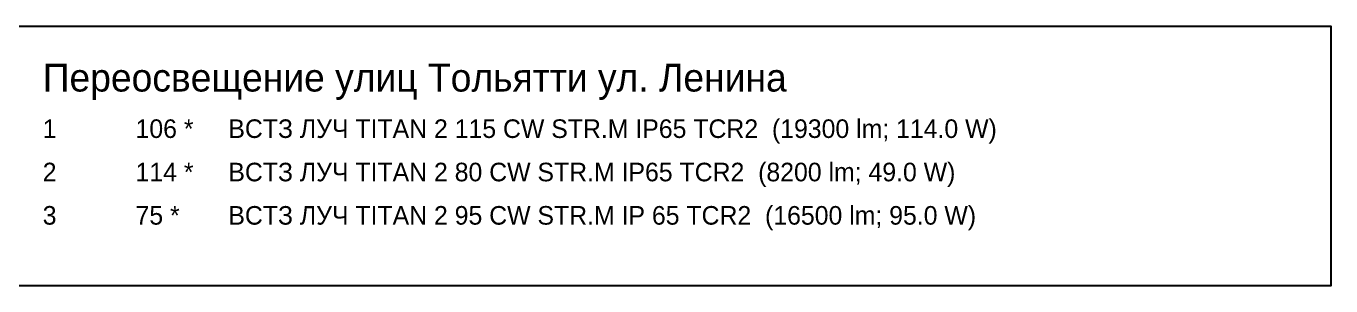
# Model space of a CAD drawing. Extents: x 2474 to 3317, y 1800 to 4862.
# Drawn here: x 2855.1 to 3317.3, y 4687.9 to 4779.9 of the extents above; entities that cross this region are included whole.
import ezdxf

# ---------------------------------------------------------------- set-up
doc = ezdxf.new("R2010")
doc.units = 0
doc.header["$MEASUREMENT"] = 0
doc.layers.add('DLXDESCR', color=7, linetype='Continuous')

msp = doc.modelspace()

# ---------------------------------------------------------------- linework, layer by layer
at = {"color": 1, "linetype": 'ByBlock'}
msp.add_lwpolyline([(2844.58, 4779.89), (3317.26, 4779.89), (3317.26, 4687.92), (2844.58, 4687.92)], close=True, dxfattribs=at)

# ---------------------------------------------------------------- texts
at = {"layer": 'DLXDESCR'}
for s, height, p in [('Переосвещение улиц Тольятти ул. Ленина', 9.8626, (2860.96, 4756.72)), ('1', 6.58, (2860.96, 4740.29)), ('106 * ', 6.575, (2893.84, 4740.29)), ('ВСТЗ ЛУЧ TITAN 2 115 CW STR.M IP65 TCR2  (19300 lm; 114.0 W)', 6.5751, (2926.72, 4740.29))]:
    msp.add_text(s, height=height, dxfattribs=at).set_placement(p)
at = {"layer": 'DLXDESCR', "color": 4}
for s, height, p in [('2', 6.58, (2860.96, 4724.94)), ('114 * ', 6.575, (2893.84, 4724.94)), ('ВСТЗ ЛУЧ TITAN 2 80 CW STR.M IP65 TCR2  (8200 lm; 49.0 W)', 6.5751, (2926.72, 4724.94))]:
    msp.add_text(s, height=height, dxfattribs=at).set_placement(p)
at = {"layer": 'DLXDESCR', "color": 3}
for s, height, p in [('3', 6.58, (2860.96, 4709.6)), ('75 * ', 6.575, (2893.84, 4709.6)), ('ВСТЗ ЛУЧ TITAN 2 95 CW STR.M IP 65 TCR2  (16500 lm; 95.0 W)', 6.5751, (2926.72, 4709.6))]:
    msp.add_text(s, height=height, dxfattribs=at).set_placement(p)

doc.saveas('drawing.dxf')
